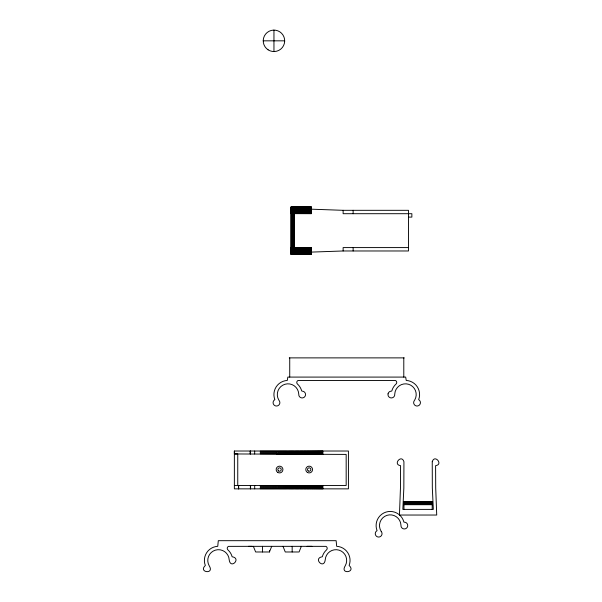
<?xml version="1.0" encoding="UTF-8"?>
<svg xmlns="http://www.w3.org/2000/svg" width="602" height="602" viewBox="0 0 602 602"><rect width="100%" height="100%" fill="white"/><g stroke="black" fill="none" stroke-linecap="round" stroke-linejoin="round"><path stroke-width="0.9" d="M237.752 485.46L237.752 453.968L234.366 453.953L234.366 451.018L348.43 451.018L348.43 488.854L234.366 488.854L234.366 451.018M250.176 453.953L250.176 451.018M250.379 453.953L250.379 451.018M254.654 453.953L254.691 451.018M260.342 453.953L260.342 451.018M261.298 453.953L261.298 451.018M262.261 453.953L262.261 451.018M263.224 453.953L263.224 451.018M264.18 453.953L264.18 451.018M265.143 453.953L265.143 451.018M266.099 453.953L266.099 451.018M267.055 453.953L267.055 451.018M268.01 453.953L268.01 451.018M268.966 453.953L268.966 451.018M269.922 453.953L269.922 451.018M270.87 453.953L270.87 451.018M271.826 453.953L271.826 451.018M272.774 453.953L272.774 451.018M273.714 453.953L273.714 451.018M274.662 453.953L274.662 451.018M275.603 453.953L275.603 451.018M276.544 451.018L276.544 453.953L277.281 454.186M234.366 485.46L346.173 485.46L346.173 454.412L234.381 453.953M277.477 451.018L277.281 454.412M278.41 454.405L278.41 451.018M279.336 454.405L279.336 451.018M280.269 454.405L280.269 451.018M281.187 454.405L281.187 451.018M282.105 454.405L282.105 451.018M283.023 454.405L283.023 451.018M283.933 454.405L283.933 451.018M284.844 454.405L284.844 451.018M285.747 454.405L285.747 451.018M286.65 454.405L286.65 451.018M287.538 454.405L287.538 451.018M288.433 454.405L288.433 451.018M289.314 454.405L289.314 451.018M290.194 454.405L290.194 451.018M291.075 454.405L291.075 451.018M291.94 454.405L291.94 451.018M292.805 454.405L292.805 451.018M293.663 454.405L293.663 451.018M294.521 454.405L294.521 451.018M295.364 454.405L295.364 451.018M296.207 454.405L296.207 451.018M297.042 454.405L297.042 451.018M297.87 454.405L297.87 451.018M298.697 454.405L298.697 451.018M299.51 454.405L299.51 451.018M300.323 454.405L300.323 451.018M301.12 454.405L301.12 451.018M301.918 454.405L301.918 451.018M302.708 454.405L302.708 451.018M303.491 454.405L303.491 451.018M304.258 454.405L304.258 451.018M305.026 454.405L305.026 451.018M305.786 454.405L305.786 451.018M306.538 454.405L306.538 451.018M307.276 454.405L307.276 451.018M308.013 454.405L308.013 451.018M308.743 454.405L308.743 451.018M309.458 454.405L309.458 451.018M310.165 454.405L310.165 451.018M310.873 454.405L310.873 451.018M311.565 454.405L311.565 451.018M312.25 454.405L312.25 451.018M312.92 454.405L312.92 451.018M313.589 454.405L313.589 451.018M314.244 454.405L314.244 451.018M314.891 454.405L314.891 451.018M315.531 454.405L315.531 451.018M316.163 454.405L316.163 451.018M316.78 454.405L316.78 451.018M317.389 454.405L317.389 451.018M317.991 454.405L317.991 451.018M318.578 454.405L318.578 451.018M319.158 454.405L319.158 451.018M319.73 454.405L319.73 451.018M320.287 454.405L320.287 451.018M320.836 454.405L320.836 451.018M321.378 454.405L321.378 451.018M321.904 454.405L321.904 451.018M322.424 454.405L322.424 451.018M322.905 454.405L322.905 451.018M253.367 546.338L255.632 551.981L269.448 551.981L271.705 546.338M301.339 546.338L299.081 551.981L285.258 551.981L283 546.338M311.354 252.103L343.125 250.974L408.48 250.974L408.48 210.316L343.125 210.316L311.354 209.187M252.118 546.338L228.497 546.368A2.145 2.145 0 0 0 227.94 549.919A14.117 14.117 0 0 1 232.131 556.76C241.786 558.265 230.491 569.861 229.204 559.852A10.731 10.731 0 0 0 215.448 550.13A10.731 10.731 0 0 0 209.203 565.775C214.884 574.797 197.84 572.382 205.335 565.519A14.117 14.117 0 0 1 217.751 546.315L218.3 540.686L336.142 540.686L336.684 546.315A14.117 14.117 0 0 1 349.122 565.474C356.557 572.427 339.581 574.775 345.239 565.775A10.731 10.731 0 0 0 338.994 550.13A10.731 10.731 0 0 0 325.23 559.852C323.944 569.861 312.649 558.265 322.311 556.76A14.117 14.117 0 0 1 326.495 549.919A2.145 2.145 0 0 0 325.945 546.368L307.118 546.338M263.224 40.831L284.686 40.831M291.022 207.028L311.354 207.08L291.022 207.208M291.022 207.284L311.354 207.284M291.022 207.366L311.354 207.464M291.022 207.562L311.354 207.562M291.022 207.675L311.354 207.675M291.022 207.788L311.354 207.788M291.022 207.908L311.354 207.908M291.022 208.036L311.354 208.036M291.022 208.172L311.354 208.172M291.022 208.315L311.354 208.315M291.022 208.458L311.354 208.458M291.022 208.616L311.354 208.616M291.022 208.766L311.354 208.766M291.022 208.932L311.354 208.932M291.022 209.09L311.354 209.09M291.022 209.263L311.354 209.263M291.022 209.428L311.354 209.428M291.022 209.601L311.354 209.601M291.022 209.774L311.354 209.774M291.022 209.955L311.354 209.955M291.022 210.128L311.354 210.128M291.022 210.309L311.354 210.309M291.022 210.489L311.354 210.489M291.022 210.662L311.354 210.662M291.022 210.843L311.354 210.843M291.022 211.016L311.354 211.016M291.022 211.189L311.354 211.189M291.022 211.355L311.354 211.355M291.022 211.528L311.354 211.528M291.022 211.686L311.354 211.686M291.022 211.851L311.354 211.851M291.022 212.009L311.354 212.009M291.022 212.16L311.354 212.16M291.022 212.303L311.354 212.303M291.022 212.446L311.354 212.446M291.022 212.581L311.354 212.581M291.022 212.709L311.354 212.709M291.022 212.83L311.354 212.83M291.022 212.95L311.354 212.95M291.022 213.055L311.354 213.055M291.022 213.153L311.354 213.251M291.022 213.334L311.354 213.334M291.022 213.424L311.354 213.477L291.022 213.507M291.022 213.635L311.354 213.695L311.354 206.937L291.022 206.96L291.022 254.353L311.354 254.33L311.354 247.595L291.022 247.595M408.48 217.096L411.866 217.096L411.866 213.702L343.125 213.702L343.125 210.316M408.48 247.588L343.125 247.588L343.125 250.974M291.022 247.633L311.354 247.655M291.022 247.753L311.354 247.813M291.022 247.881L311.354 247.956M291.022 248.039L311.354 248.039M291.022 248.235L311.354 248.137M291.022 248.34L311.354 248.34M291.022 248.46L311.354 248.46M291.022 248.581L311.354 248.581M291.022 248.709L311.354 248.709M291.022 248.844L311.354 248.844M291.022 248.987L311.354 248.987M291.022 249.13L311.354 249.13M291.022 249.281L311.354 249.281M291.022 249.439L311.354 249.439M291.022 249.604L311.354 249.604M291.022 249.762L311.354 249.762M291.022 249.935L311.354 249.935M291.022 250.101L311.354 250.101M291.022 250.274L311.354 250.274M291.022 250.447L311.354 250.447M291.022 250.628L311.354 250.628M291.022 250.801L311.354 250.801M291.022 250.981L311.354 250.981M291.022 251.162L311.354 251.162M291.022 251.335L311.354 251.335M291.022 251.516L311.354 251.516M291.022 251.689L311.354 251.689M291.022 251.862L311.354 251.862M291.022 252.027L311.354 252.027M291.022 252.2L311.354 252.2M291.022 252.358L311.354 252.358M291.022 252.524L311.354 252.524M291.022 252.674L311.354 252.674M291.022 252.832L311.354 252.832M291.022 252.975L311.354 252.975M291.022 253.118L311.354 253.118M291.022 253.254L311.354 253.254M291.022 253.382L311.354 253.382M291.022 253.502L311.354 253.502M291.022 253.615L311.354 253.615M291.022 253.728L311.354 253.728M291.022 253.826L311.354 253.826M291.022 253.924L311.354 254.006M291.022 254.082L311.354 254.082M291.022 254.149L311.354 254.262M289.269 357.881L404.243 357.881M403.972 501.647L432.198 501.707L403.972 501.775M403.972 501.85L432.198 501.94M403.972 502.03L432.198 502.03M403.972 502.128L432.198 502.128M403.972 502.241L432.198 502.241M403.972 502.354L432.198 502.354M403.972 502.474L432.198 502.474M403.972 502.602L432.198 502.602M403.972 502.738L432.198 502.738M403.972 502.881L432.198 502.881M403.972 503.024L432.198 503.024M403.972 503.174L432.198 503.174M403.972 503.332L432.198 503.332M403.972 503.49L432.198 503.49M403.972 503.656L432.198 503.656M403.972 503.821L432.198 503.821M403.972 503.994L432.198 503.994M403.972 504.167L432.198 504.167M403.972 504.341L432.198 504.341M403.972 504.514L432.198 504.514M403.972 504.694L432.198 504.694M248.475 546.338L311.896 546.338M381.209 531.438L381.322 531.581A3.386 3.386 0 0 1 380.599 536.442A3.386 3.386 0 0 1 375.776 535.464A3.386 3.386 0 0 1 377.01 530.701L377.04 530.625A14.117 14.117 0 0 1 385.852 512.136A14.117 14.117 0 0 1 403.852 521.911L403.98 522.197A3.386 3.386 0 0 1 407.652 524.861L407.682 526.095A3.386 3.386 0 0 1 403.897 528.925A3.386 3.386 0 0 1 400.962 525.215L400.932 525.004A10.731 10.731 0 0 0 386.905 515.365A10.731 10.731 0 0 0 381.216 531.408L381.322 531.581M432.198 509.39L432.198 501.481L403.972 501.489L403.972 509.39M403.791 357.881L403.791 377.085M353.126 210.316L353.126 213.702M353.126 247.588L353.126 250.974M322.928 485.46L322.928 488.854M322.424 485.46L322.424 488.854M321.904 485.46L321.904 488.854M321.378 485.46L321.378 488.854M320.836 485.46L320.836 488.854M320.287 485.46L320.287 488.854M319.73 485.46L319.73 488.854M319.158 485.46L319.158 488.854M318.578 485.46L318.578 488.854M317.991 485.46L317.991 488.854M317.389 485.46L317.389 488.854M316.78 485.46L316.78 488.854M316.163 485.46L316.163 488.854M315.531 485.46L315.531 488.854M314.891 485.46L314.891 488.854M314.244 485.46L314.244 488.854M313.589 485.46L313.589 488.854M312.92 485.46L312.92 488.854M312.25 485.46L312.25 488.854M311.565 485.46L311.565 488.854M310.873 485.46L310.873 488.854M310.165 485.46L310.165 488.854M309.458 485.46L309.458 488.854M308.743 485.46L308.743 488.854M308.013 485.46L308.013 488.854M307.276 485.46L307.276 488.854M306.538 485.46L306.538 488.854M305.786 485.46L305.786 488.854M305.026 485.46L305.026 488.854M304.258 485.46L304.258 488.854M303.491 485.46L303.491 488.854M302.708 485.46L302.708 488.854M301.918 485.46L301.918 488.854M301.12 485.46L301.12 488.854M300.323 485.46L300.323 488.854M299.51 485.46L299.51 488.854M298.697 485.46L298.697 488.854M297.87 485.46L297.87 488.854M297.042 485.46L297.042 488.854M296.207 485.46L296.207 488.854M295.364 485.46L295.364 488.854M294.521 485.46L294.521 488.854M294.393 213.702L294.416 247.588M294.25 213.702L294.295 247.588M294.122 213.702L294.122 247.588M294.047 213.702L293.957 247.588M293.866 213.702L293.866 247.588M293.768 213.702L293.768 247.588M293.656 213.702L293.656 247.588M293.663 485.46L293.663 488.854M293.543 213.702L293.543 247.588M293.422 213.702L293.422 247.588M293.294 213.702L293.294 247.588M293.159 213.702L293.159 247.588M293.016 213.702L293.016 247.588M292.873 213.702L292.873 247.588M292.805 485.46L292.805 488.854M292.722 213.702L292.722 247.588M292.564 213.702L292.564 247.588M292.406 213.702L292.406 247.588M292.241 213.702L292.241 247.588M292.075 213.702L292.075 247.588M292.166 546.338L292.166 551.981M291.94 485.46L291.94 488.854M291.902 213.702L291.902 247.588M291.729 213.702L291.729 247.588M291.556 213.702L291.556 247.588M291.376 213.702L291.376 247.588M291.202 213.702L291.202 247.588M291.075 485.46L291.075 488.854M290.194 485.46L290.194 488.854M289.728 357.881L289.728 377.085M289.314 485.46L289.314 488.854M288.433 485.46L288.433 488.854M287.538 485.46L287.538 488.854M286.65 485.46L286.65 488.854M285.747 485.46L285.747 488.854M284.844 485.46L284.844 488.854M283.933 485.46L283.933 488.854M283.023 485.46L283.023 488.854M282.105 485.46L282.105 488.854M281.187 485.46L281.187 488.854M280.269 485.46L280.269 488.854M279.336 485.46L279.336 488.854M278.41 485.46L278.41 488.854M277.477 485.46L277.477 488.854M276.544 485.46L276.544 488.854M275.603 485.46L275.603 488.854M274.662 485.46L274.662 488.854M273.955 30.1L273.955 51.561M273.714 485.46L273.714 488.854M272.774 485.46L272.774 488.854M271.826 485.46L271.826 488.854M270.87 485.46L270.87 488.854M269.922 485.46L269.922 488.854M269.448 550.371L269.448 551.981M268.966 485.46L268.966 488.854M268.01 485.46L268.01 488.854M267.055 485.46L267.055 488.854M266.099 485.46L266.099 488.854M265.143 485.46L265.143 488.854M264.18 485.46L264.18 488.854M263.224 485.46L263.224 488.854M262.54 546.338L262.54 551.981M262.261 485.46L262.261 488.854M261.298 485.46L261.298 488.854M260.342 485.46L260.342 488.854M254.691 485.46L254.691 488.854M250.582 485.46L250.582 488.854M250.379 485.46L250.379 488.854M238.678 485.46L238.678 488.854M238.475 485.46L238.475 488.854M432.244 461.719L432.326 488.011L433.335 509.39L402.836 509.39L403.844 488.011L403.927 461.719C401.609 453.825 392.414 464.593 400.571 465.647L400.458 488.011L399.45 515.034L436.721 515.034L435.713 488.011L435.6 465.647C443.757 464.593 434.561 453.825 432.244 461.719M388.049 393.843L388.019 395.078A3.386 3.386 0 0 0 391.804 397.907A3.386 3.386 0 0 0 394.731 394.197L394.769 393.986A10.731 10.731 0 0 1 408.532 384.264A10.731 10.731 0 0 1 414.77 399.916L414.379 400.563A3.386 3.386 0 0 0 413.845 403.754L414.447 404.822A3.386 3.386 0 0 0 419.662 404.8A3.386 3.386 0 0 0 418.691 399.683L418.661 399.608A14.117 14.117 0 0 0 406.222 380.449L405.68 377.085L287.831 377.085L287.289 380.449A14.117 14.117 0 0 0 274.851 399.608L274.873 399.66A3.386 3.386 0 0 0 273.85 404.8A3.386 3.386 0 0 0 279.065 404.822L279.667 403.754A3.386 3.386 0 0 0 279.132 400.563L278.741 399.916A10.731 10.731 0 0 1 284.979 384.264A10.731 10.731 0 0 1 298.743 393.986L298.78 394.197A3.386 3.386 0 0 0 301.707 397.907A3.386 3.386 0 0 0 305.492 395.078L305.462 393.843A3.386 3.386 0 0 0 302.151 391.157L301.67 390.894A14.117 14.117 0 0 0 297.478 384.061A2.145 2.145 0 0 1 298.035 380.502L395.476 380.502A2.145 2.145 0 0 1 396.033 384.061A14.117 14.117 0 0 0 391.842 390.894L391.368 391.157A3.386 3.386 0 0 0 388.049 393.843M268.116 49.823A10.731 10.731 0 0 0 284.671 41.387A10.731 10.731 0 0 0 269.086 31.266A10.731 10.731 0 0 0 268.116 49.823M278.613 470.96A1.693 1.693 0 0 0 281.232 469.628A1.693 1.693 0 0 0 278.771 468.032A1.693 1.693 0 0 0 278.613 470.96M308.247 470.96A1.693 1.693 0 0 0 310.865 469.628A1.693 1.693 0 0 0 308.405 468.032A1.693 1.693 0 0 0 308.247 470.96M307.321 472.382A3.386 3.386 0 0 0 312.551 469.718A3.386 3.386 0 0 0 307.63 466.52A3.386 3.386 0 0 0 307.321 472.382M277.695 472.382A3.386 3.386 0 0 0 282.925 469.718A3.386 3.386 0 0 0 278.004 466.52A3.386 3.386 0 0 0 277.695 472.382"/></g></svg>
